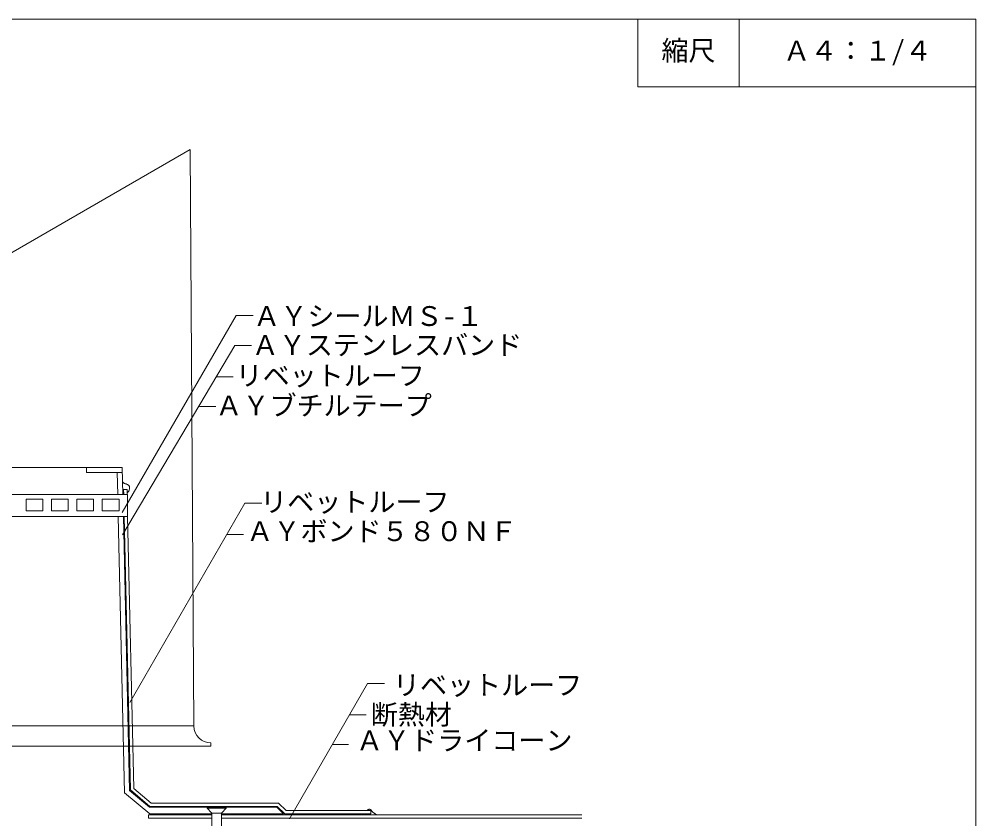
# Model space of a CAD drawing. Units: millimetres, scale not verified. Extents: x -540 to 540, y -377 to 368.
# Drawn here: x -26 to 540, y -105 to 368 of the extents above; entities that cross this region are included whole.
import ezdxf
from ezdxf.enums import TextEntityAlignment as Align

# ---------------------------------------------------------------- set-up
doc = ezdxf.new("R2010")
doc.units = ezdxf.units.MM
doc.header["$LTSCALE"] = 4
for name, color, linetype, lineweight in [('1-0_芯・寸法線', 7, 'Continuous', 18), ('1-2_ハッチング', 5, 'Continuous', 9), ('1-4_リベットルーフ', 3, 'Continuous', 9), ('1-6_アンカー類', 7, 'Continuous', 9), ('1-7_設備', 7, 'Continuous', 18), ('1-8_下地など', 7, 'Continuous', 18), ('1-9_下地鋼板', 7, 'Continuous', 18), ('F-F', 7, 'Continuous', 9)]:
    doc.layers.add(name, color=color, linetype=linetype, lineweight=lineweight)
doc.layers.add('E-E', color=7, linetype='Continuous')
doc.styles.add('ＭＳ ゴシック', font='')
doc.styles.get('ＭＳ ゴシック').set_extended_font_data('MS Gothic')

msp = doc.modelspace()

# ---------------------------------------------------------------- linework, layer by layer
at = {"layer": '1-0_芯・寸法線'}
for p, q in [((35.024, 76.118), (102.496, 192.592)), ((102.496, 192.592), (112.434, 192.592)), ((35.131, 62.955), (101.543, 174.909)), ((101.543, 174.909), (111.481, 174.909)), ((90.849, 156.386), (100.731, 156.386)), ((80.673, 138.76), (90.31, 138.76)), ((39.482, -36.334), (107.612, 81.535)), ((107.612, 81.535), (117.55, 81.535)), ((96.918, 63.012), (106.799, 63.012)), ((169.455, -43.514), (179.337, -43.514)), ((159.279, -61.141), (168.916, -61.141))]:
    msp.add_line(p, q, dxfattribs=at)
msp.add_lwpolyline([(133.933, -105.041), (180.15, -24.991), (190.087, -24.991)], dxfattribs=at)
at = {"layer": '1-2_ハッチング'}
for p, q in [((35.194, 94.506), (35.145, 94.612)), ((35.279, 94.326), (35.194, 94.506)), ((35.368, 94.15), (35.279, 94.326)), ((35.464, 93.983), (35.368, 94.15)), ((35.568, 93.828), (35.464, 93.983)), ((35.684, 93.689), (35.568, 93.828)), ((35.758, 93.616), (35.684, 93.689)), ((35.892, 93.508), (35.758, 93.616)), ((36.153, 93.361), (35.892, 93.508)), ((36.444, 93.248), (36.153, 93.361)), ((36.756, 93.158), (36.444, 93.248)), ((37.08, 93.075), (36.756, 93.158)), ((37.408, 92.986), (37.08, 93.075)), ((37.597, 92.926), (37.408, 92.986)), ((37.79, 92.854), (37.597, 92.926)), ((38.111, 92.706), (37.79, 92.854)), ((38.411, 92.529), (38.111, 92.706)), ((38.682, 92.323), (38.411, 92.529)), ((38.919, 92.088), (38.682, 92.323)), ((39.114, 91.826), (38.919, 92.088)), ((39.206, 91.662), (39.114, 91.826)), ((39.292, 91.454), (39.206, 91.662)), ((39.386, 91.07), (39.292, 91.454)), ((39.415, 90.665), (39.386, 91.07)), ((39.386, 90.251), (39.415, 90.665)), ((38.095, 87.678), (38.2, 87.813)), ((38.2, 87.813), (38.379, 88.047)), ((38.379, 88.047), (38.553, 88.285)), ((38.553, 88.285), (38.719, 88.53)), ((38.719, 88.53), (38.875, 88.784)), ((38.875, 88.784), (39.016, 89.05)), ((39.016, 89.05), (39.091, 89.21)), ((39.091, 89.21), (39.181, 89.434)), ((39.181, 89.434), (39.306, 89.837)), ((39.306, 89.837), (39.386, 90.251))]:
    msp.add_line(p, q, dxfattribs=at)
at = {"layer": '1-4_リベットルーフ'}
for p, q in [((35.846, 89.739), (35.915, 86.728)), ((36.21, 73.728), (39.882, -88.063)), ((38.21, 73.728), (41.861, -87.115)), ((51.409, -97.772), (39.882, -88.063)), ((52.139, -95.772), (41.861, -87.115)), ((127.524, -95.772), (52.139, -95.772)), ((132.024, -100.272), (127.524, -95.772)), ((126.695, -97.772), (51.409, -97.772)), ((131.195, -102.272), (126.695, -97.772)), ((182.024, -100.272), (132.024, -100.272)), ((180.024, -100.253), (180.048, -100.199)), ((180.048, -100.199), (180.09, -100.106)), ((180.09, -100.106), (180.135, -100.017)), ((180.135, -100.017), (180.184, -99.932)), ((180.184, -99.932), (180.239, -99.853)), ((180.239, -99.853), (180.301, -99.782)), ((180.301, -99.782), (180.34, -99.745)), ((180.34, -99.745), (180.382, -99.712)), ((180.382, -99.712), (180.461, -99.662)), ((180.461, -99.662), (180.547, -99.621)), ((180.547, -99.621), (180.638, -99.588)), ((180.638, -99.588), (180.733, -99.56)), ((180.733, -99.56), (180.83, -99.536)), ((180.83, -99.536), (180.887, -99.524)), ((180.887, -99.524), (180.94, -99.514)), ((180.94, -99.514), (181.031, -99.499)), ((181.031, -99.499), (181.122, -99.487)), ((181.122, -99.487), (181.213, -99.481)), ((181.213, -99.481), (181.302, -99.481)), ((181.302, -99.481), (181.391, -99.488)), ((181.391, -99.488), (181.442, -99.496)), ((181.442, -99.496), (181.485, -99.504)), ((181.485, -99.504), (181.557, -99.523)), ((181.557, -99.523), (181.629, -99.548)), ((181.629, -99.548), (181.699, -99.577)), ((181.699, -99.577), (181.768, -99.61)), ((181.768, -99.61), (181.835, -99.646)), ((181.835, -99.646), (181.874, -99.668)), ((181.874, -99.668), (181.936, -99.707)), ((181.936, -99.707), (182.039, -99.778)), ((182.024, -100.272), (182.024, -102.272)), ((182.024, -100.272), (182.024, -102.272)), ((182.039, -99.778), (182.137, -99.855)), ((182.137, -99.855), (182.231, -99.937)), ((182.231, -99.937), (182.322, -100.023)), ((182.322, -100.023), (182.409, -100.113)), ((182.409, -100.113), (182.458, -100.166)), ((182.458, -100.166), (182.565, -100.289)), ((182.565, -100.289), (182.741, -100.508)), ((182.741, -100.508), (182.912, -100.732)), ((182.912, -100.732), (183.084, -100.953)), ((183.084, -100.953), (183.262, -101.167)), ((183.262, -101.167), (183.451, -101.367)), ((183.451, -101.367), (183.568, -101.475)), ((183.568, -101.475), (183.661, -101.552)), ((183.661, -101.552), (183.831, -101.675)), ((183.831, -101.675), (184.009, -101.788)), ((184.009, -101.788), (184.194, -101.893)), ((50.483, -102.772), (88.003, -102.772)), ((50.483, -102.772), (50.483, -104.772)), ((88.003, -104.772), (50.483, -104.772)), ((93.802, -102.772), (302.72, -102.772)), ((93.84, -104.772), (306.86, -104.772)), ((182.024, -102.272), (131.195, -102.272)), ((184.194, -101.893), (185.871, -102.772)), ((184.384, -101.992), (184.577, -102.088)), ((184.577, -102.088), (184.689, -102.143)), ((185.871, -102.772), (306.86, -102.772)), ((185.871, -102.772), (302.72, -102.772))]:
    msp.add_line(p, q, dxfattribs=at)
msp.add_lwpolyline([(35.847, 89.728), (37.847, 89.728), (37.915, 86.728)], dxfattribs=at)
at = {"layer": '1-6_アンカー類'}
for p, q in [((85.203, -98.772), (87.869, -101.628)), ((85.203, -98.772), (96.603, -98.772)), ((85.225, -98.272), (96.581, -98.272)), ((87.963, -101.772), (93.844, -101.772)), ((93.938, -101.628), (96.603, -98.772)), ((88.003, -151.972), (88.003, -101.969)), ((93.803, -151.972), (93.803, -101.969))]:
    msp.add_line(p, q, dxfattribs=at)
for centre, radius, start, end in [((90.903, -98.772), 5.7, 174.96759, 180), ((87.503, -101.969), 0.5, 0, 43.02507), ((94.303, -101.969), 0.5, 136.97493, 180), ((90.903, -98.772), 5.7, 0, 5.03241)]:
    msp.add_arc(centre, radius, start, end, dxfattribs=at)
at = {"layer": '1-7_設備'}
for p, q in [((-33.002, 102.728), (13.968, 102.728)), ((13.968, 102.728), (13.968, 99.728)), ((35.051, 102.728), (13.968, 102.728)), ((35.051, 102.728), (35.415, 86.717)), ((35.12, 99.728), (13.968, 99.728)), ((32.119, 99.728), (32.414, 86.728)), ((32.709, 73.728), (36.418, -89.722)), ((35.71, 73.728), (39.387, -88.3)), ((51.318, -102.272), (36.418, -89.722)), ((88.003, -102.272), (51.318, -102.272)), ((130.488, -102.272), (93.803, -102.272))]:
    msp.add_line(p, q, dxfattribs=at)
msp.add_lwpolyline([(130.488, -102.272), (126.488, -98.272), (51.226, -98.272), (39.387, -88.3)], dxfattribs=at)
at = {"layer": '1-8_下地など'}
for p, q in [((-94.927, 192.608), (75.274, 290.874)), ((-94.927, 192.608), (75.274, 290.874)), ((75.274, 290.874), (77.423, -50.212)), ((-96.457, -50.212), (77.423, -50.212)), ((-106.457, -62.212), (11.718, -62.212)), ((87.423, -62.212), (-9.517, -62.212)), ((87.423, -62.212), (87.423, -60.212))]:
    msp.add_line(p, q, dxfattribs=at)
msp.add_arc((87.423, -50.212), 10, 180, 270, dxfattribs=at)
at = {"layer": '1-9_下地鋼板'}
for p, q in [((-57.398, 86.728), (38.21, 86.728)), ((38.21, 86.728), (38.21, 73.728)), ((-21.88, 84.079), (-21.88, 77.079)), ((-11.88, 84.079), (-21.88, 84.079)), ((-11.88, 77.079), (-11.88, 84.079)), ((-6.88, 84.079), (-6.88, 77.079)), ((3.12, 84.079), (-6.88, 84.079)), ((3.12, 77.079), (3.12, 84.079)), ((8.12, 84.079), (8.12, 77.079)), ((18.12, 84.079), (8.12, 84.079)), ((18.12, 77.079), (18.12, 84.079)), ((23.12, 84.079), (23.12, 77.079)), ((33.12, 84.079), (23.12, 84.079)), ((33.12, 77.079), (33.12, 84.079)), ((-57.398, 73.728), (38.21, 73.728)), ((-21.88, 77.079), (-11.88, 77.079)), ((-6.88, 77.079), (3.12, 77.079)), ((8.12, 77.079), (18.12, 77.079)), ((23.12, 77.079), (33.12, 77.079))]:
    msp.add_line(p, q, dxfattribs=at)
at = {"layer": 'F-F'}
msp.add_line((400, 368), (400, 328), dxfattribs=at)
for points in [[(-540, 368), (540, 368), (540, -352), (-540, -352)], [(340, 368), (340, 328), (540, 328)]]:
    msp.add_lwpolyline(points, dxfattribs=at)

# ---------------------------------------------------------------- texts
at = {"layer": '1-0_芯・寸法線', "style": 'ＭＳ ゴシック'}
for s, p in [('ＡＹシールＭＳ-１', (112.534, 182.944)), ('ＡＹステンレスバンド', (111.661, 165.78)), ('リベットルーフ', (102.061, 147.744)), ('ＡＹブチルテープ', (90.134, 129.998)), ('リベットルーフ', (116.627, 72.985)), ('ＡＹボンド５８０ＮＦ', (108.445, 55.652)), ('リベットルーフ', (195.156, -35.393)), ('断熱材', (182.065, -52.847)), ('ＡＹドライコーン', (173.337, -68.12))]:
    msp.add_text(s, height=11.73, dxfattribs=at).set_placement(p, align=Align.BOTTOM_LEFT)
at = {"layer": 'E-E', "style": 'ＭＳ ゴシック'}
for s, p in [('縮尺', (354, 340)), ('Ａ４：１/４', (426, 340))]:
    msp.add_text(s, height=11.73, dxfattribs=at).set_placement(p, align=Align.BOTTOM_LEFT)

doc.saveas('drawing.dxf')
